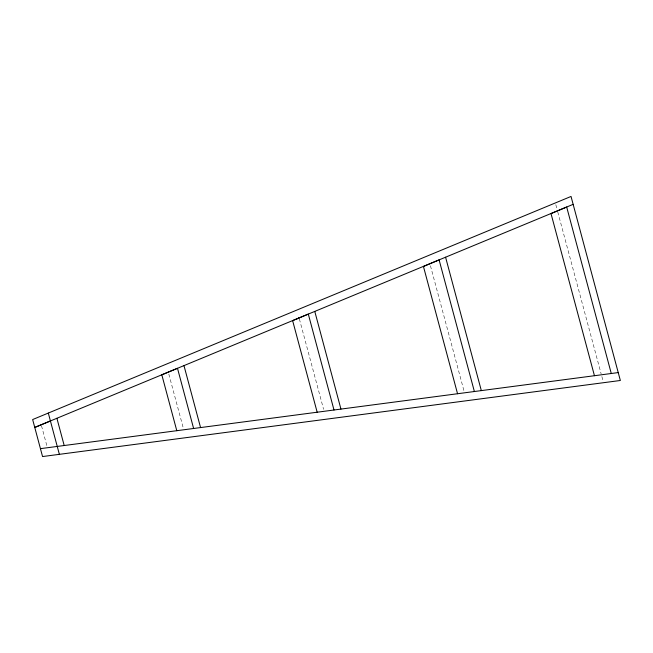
<?xml version="1.0" encoding="UTF-8"?>
<svg xmlns="http://www.w3.org/2000/svg" width="653" height="653" viewBox="0 0 653 653"><rect width="100%" height="100%" fill="white"/><g stroke="black" fill="none" stroke-linecap="round" stroke-linejoin="round"><path stroke-width="0.49" stroke-dasharray="3.27 2.45" d="M555.817 204.699L557.229 209.964M557.752 211.907L601.135 373.826M601.87 376.561L603.045 380.944M430.441 265.738L464.234 391.841M299.368 318.933L323.594 409.341M168.817 374.087L183.477 428.809M41.49 425.723L47.13 446.783"/><path stroke-width="0.98" d="M573.154 204.34L34.764 427.446L42.551 456.553L620.35 380.487L571.032 196.447L32.65 419.553L34.764 427.446L50.42 420.965L48.314 413.063M297.254 318.721L299.098 317.954M40.437 448.652L618.236 372.585M611.281 373.5L566.682 207.025L551.01 213.604L594.45 375.72M445.583 257.209L481.326 390.608M474.38 391.522L439.11 259.894L423.438 266.448L457.549 393.743M314.779 311.416L340.948 409.096M334.001 410.011L308.306 314.093L292.626 320.631L317.17 412.223M183.975 365.623L200.569 427.576M193.623 428.49L177.494 368.3L161.813 374.822L176.792 430.702M56.893 418.279L64.198 445.526M50.42 420.965L59.366 454.341"/></g></svg>
